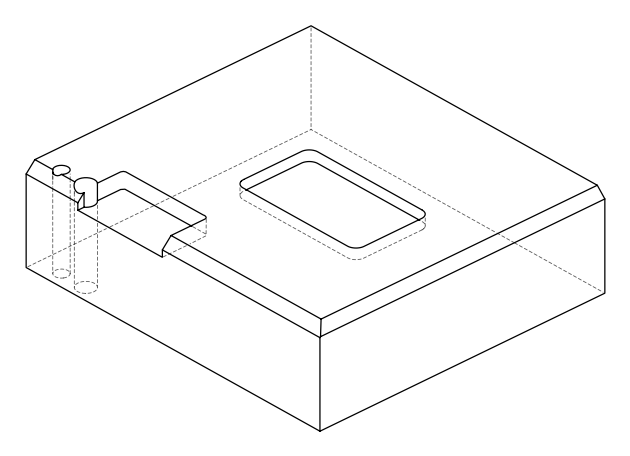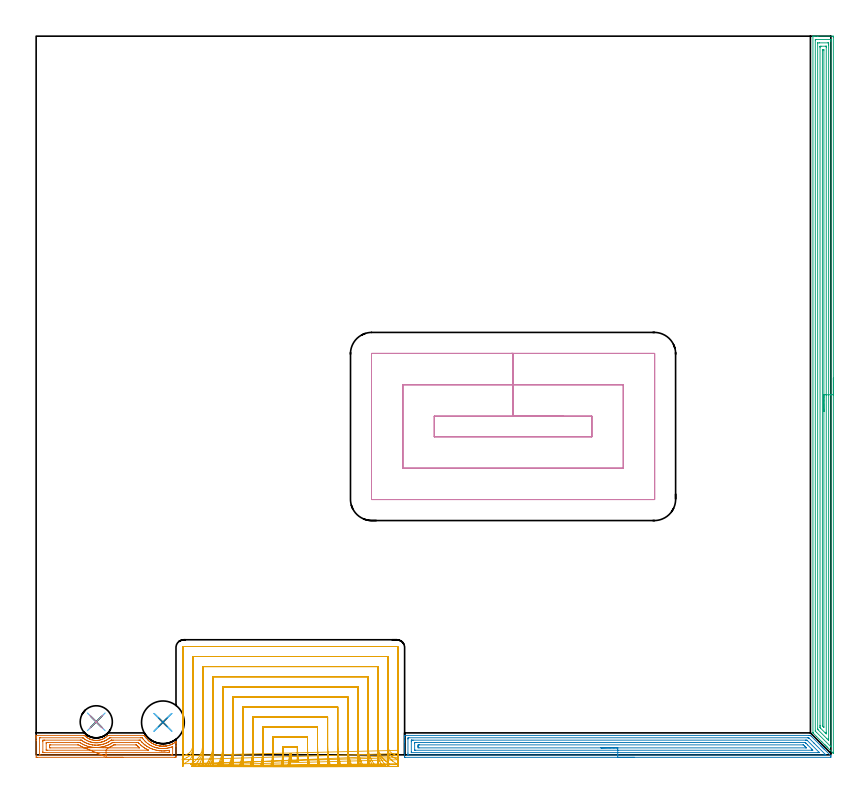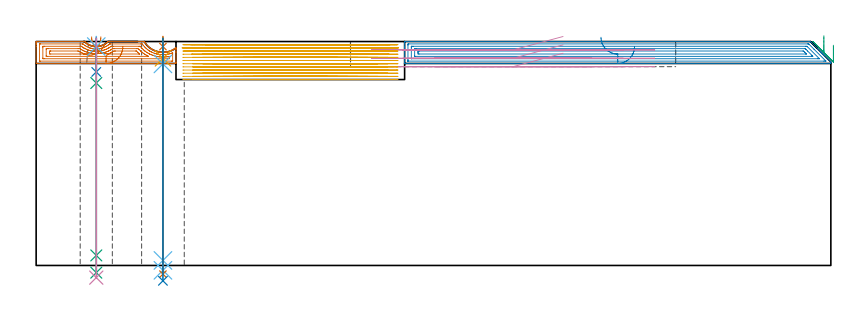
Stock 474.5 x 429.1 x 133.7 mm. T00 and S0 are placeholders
(PLAN: 14 operations, 10 tool changes, 115.3 min)
(1 AREA_MILL | FG_CHAMFER_SURFACE | UGT0205_001 | 3.42 min | 7753 mm3)
(2 AREA_MILL_1 | FG_CHAMFER_SURFACE_1 | UGT0205_001 | 10.22 min | 22426 mm3)
(3 AREA_MILL_2 | FG_CHAMFER_SURFACE_2 | UGT0205_001 | 17.1 min | 31254 mm3)
(4 MILL_RECTANGULAR_POCKET | POCKET_RECTANGULAR_STRAIGHT | UGT0201_107 | Follow Part, ap 6.25, ae 75% | 7.14 min | 324951 mm3)
(5 MILL_SLOT | SLOT_PARTIAL_RECTANGULAR | NXT0201_009 | Follow Part, ap 2, ae 75% | 74.19 min | 211523 mm3)
(6 SPOT_DRILL | STEP1HOLE | NXT0321_9005460120000 | 0.05 min | 162 mm3)
(7 SPOT_DRILL_1 | STEP1HOLE_1 | NXT0321_9005460120000 | 0.05 min | 193 mm3)
(8 DRILL_BLIND_HOLE_INTO_CENTER | STEP1HOLE | NXT0301_092 | 0.08 min | 1749 mm3)
(9 GUN_DRILL_THROUGH_HOLE | STEP1HOLE | UGT0307_009 | 0.67 min | 13150 mm3)
(10 DRILL_TO_ENLARGE_THROUGH_HOLE | STEP1HOLE | UGT0301_259 | 0.57 min | 23525 mm3)
(11 DRILL_BLIND_HOLE_INTO_CENTER_1 | STEP1HOLE_1 | NXT0301_038 | 0.05 min | 223 mm3)
(12 GUN_DRILL_THROUGH_HOLE_1 | STEP1HOLE_1 | UGT0307_002 | 0.6 min | 3472 mm3)
(13 SPADE_DRILL_TO_ENLARGE_THROUGH_HOLE | STEP1HOLE_1 | UGT0306_007 | 0.57 min | 24592 mm3)
(14 DRILL_TO_ENLARGE_THROUGH_HOLE_1 | STEP1HOLE_1 | UGT0301_386 | 0.58 min | 37898 mm3)
(TOOL UGT0205_001 | Chamfer Mill 20 x 3 x 45 deg. | D20 FL50 Z2)
(TOOL UGT0201_107 | End Mill 25 mm | D25 FL25 Z2)
(TOOL NXT0201_009 | ENDMILL 8mm [2P460-0800-NA 1630] | D8 FL26 Z6)
(TOOL NXT0321_9005460120000 | NC Spot Drill, 142deg, 12mm, Carbide, Uncoated | D12 PA142 FL30 Z2)
(TOOL NXT0301_092 | Carbide Drill 12.1mm [860.1-1210-061A1-MM 2214] | D12.1 PA140 FL77 Z2)
(TOOL UGT0307_009 | Gun Drill 12 mm | D12 PA130 FL24 Z1)
(TOOL UGT0301_259 | Twist Drill 19.2 mm | D19.2 PA118 FL140 Z2)
(TOOL NXT0301_038 | Carbide Drill 6.7mm [860.1-0670-034A1-MM 2214] | D6.7 PA140 FL53 Z2)
(TOOL UGT0307_002 | Gun Drill 6 mm | D6 PA130 FL24 Z1)
(TOOL UGT0306_007 | Spade Drill 16.5mm | D16.5 PA132 FL10 Z2)
(TOOL UGT0301_386 | Twist Drill 25.5 mm | D25.5 PA118 FL165 Z2)
(OP 1 AREA_MILL)
G17 G21 G94 G90
T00 M6
G54
G17 G0 G90 X51.75 Y-1.5 S1061 M3
G43 Z143.7 H0
Z130.6
G94 G1 X51.712 Z129.728 F250.
X51.598 Z128.863
X51.409 Z128.012
X51.147 Z127.18
X50.813 Z126.374
X50.41 Z125.6
X49.942 Z124.864
X49.41 Z124.172
X48.821 Z123.529
X48.178 Z122.94
X47.486 Z122.408
X46.75 Z121.94
X45.976 Z121.537
X45.17 Z121.203
X44.338 Z120.941
X43.486 Z120.752
X42.622 Z120.638
X41.75 Z120.6
X0.627
X0.139 Y-1.495 Z120.603
X0.01 Y-1.492 Z120.606
X0. Y-1.359 Z120.739
Y8.562 Z130.657
Y9.965 Z132.061
Y10.318 Z132.413
Y11.025 Z133.124
Y11.275 Z133.375
X0.003 Y11.44 Z133.532
X0.01 Y11.598 Z133.689
X0.18 Y11.6 Z133.7
X28.34
X28.923 Y11.601 Z133.683
X29.071 Y11.457 Z133.552
X29.083 Y11.445 Z133.542
X29.234 Y11.297 Z133.395
X29.258 Y11.275 Z133.372
X29.345 Y11.196 Z133.292
X29.472 Y11.08 Z133.179
X29.532 Y11.025 Z133.124
X29.652 Y10.918 Z133.015
X29.67 Y10.904 Z133.
X29.83 Y10.771 Z132.867
X29.897 Y10.716 Z132.812
X30.15 Y10.519 Z132.616
X30.256 Y10.443 Z132.542
X30.493 Y10.277 Z132.374
X30.575 Y10.223 Z132.319
X30.844 Y10.045 Z132.141
X31.042 Y9.925 Z132.022
X31.485 Y9.684 Z131.782
X31.711 Y9.574 Z131.673
X31.916 Y9.477 Z131.573
X31.935 Y9.468 Z131.564
X31.998 Y9.44 Z131.539
X32.114 Y9.392 Z131.491
X32.214 Y9.352 Z131.447
X32.647 Y9.171 Z131.268
X32.716 Y9.148 Z131.245
X32.827 Y9.111 Z131.208
X33.224 Y8.99 Z131.088
X33.272 Y8.976 Z131.074
X33.719 Y8.859 Z130.958
X34.165 Y8.766 Z130.865
X34.611 Y8.695 Z130.793
X35.057 Y8.645 Z130.743
X35.324 Y8.625 Z130.725
X35.486 Y8.616 Z130.71
X35.492 Y8.614 Z130.712
X35.504 Y8.613
X35.727 Y8.603 Z130.703
X35.822 Y8.604
X35.917 Y8.605 Z130.701
X35.958 Y8.606 Z130.702
X35.961
X36.028 Y8.608 Z130.701
X36.117 Y8.607 Z130.703
X36.145 Y8.608 Z130.705
X36.396 Y8.618 Z130.717
X36.843 Y8.653 Z130.753
X37.288 Y8.708 Z130.808
X37.735 Y8.785 Z130.884
X38.181 Y8.883 Z130.98
X38.628 Y9.003 Z131.103
X39.073 Y9.142 Z131.241
X39.155 Y9.17 Z131.27
X39.562 Y9.333 Z131.431
X39.965 Y9.511 Z131.607
X40.415 Y9.737 Z131.837
X40.856 Y9.983 Z132.081
X40.902 Y10.011 Z132.109
X40.957 Y10.044 Z132.142
X41.358 Y10.312 Z132.41
X41.75 Y10.593 Z132.693
X42.145 Y10.917 Z133.015
X42.642 Y11.369 Z133.469
X42.691 Y11.417 Z133.516
X42.877 Y11.599 Z133.687
X43.538 Y11.6 Z133.7
X64.1
X64.616 Y11.593 Z133.693
X64.664 Y11.518 Z133.617
X64.795 Y11.298 Z133.396
X65.037 Y10.917 Z133.016
X65.148 Y10.757 Z132.854
X65.292 Y10.549 Z132.649
X65.342 Y10.476 Z132.576
X65.663 Y10.044 Z132.142
X65.795 Y9.879 Z131.977
X65.842 Y9.82 Z131.918
X66.417 Y9.17 Z131.269
X66.735 Y8.84 Z130.939
X67.034 Y8.562 Z130.661
X67.319 Y8.297 Z130.396
X67.471 Y8.164 Z130.264
X67.557 Y8.094 Z130.193
X67.627 Y8.036 Z130.135
X68.029 Y7.725 Z129.824
X68.236 Y7.572 Z129.672
X68.438 Y7.424 Z129.523
X68.519 Y7.368 Z129.467
X68.963 Y7.084 Z129.182
X69.016 Y7.052 Z129.15
X69.412 Y6.814 Z128.913
X69.91 Y6.544 Z128.641
X70.103 Y6.45 Z128.549
X70.304 Y6.353 Z128.452
X70.357 Y6.33 Z128.428
X70.748 Y6.157 Z128.257
X70.948 Y6.077 Z128.177
X71.196 Y5.978 Z128.076
X71.436 Y5.893 Z127.991
X71.549 Y5.855 Z127.949
X71.637 Y5.823 Z127.918
X72.081 Y5.678 Z127.776
X72.534 Y5.557 Z127.655
X72.981 Y5.451 Z127.548
X73.427 Y5.361 Z127.46
X73.776 Y5.304 Z127.403
X73.873 Y5.288 Z127.386
X73.933 Y5.282 Z127.377
X74.171 Y5.25 Z127.348
X74.319 Y5.231 Z127.329
X74.766 Y5.191 Z127.286
X74.827 Y5.188 Z127.282
X75.212 Y5.164 Z127.261
X75.658 Y5.153 Z127.249
X75.727 Y5.156 Z127.25
X75.773 Y5.155 Z127.253
X75.785
X76.017 Y5.161 Z127.256
X76.104 Y5.162 Z127.26
X76.169 Y5.165 Z127.264
X76.55 Y5.185 Z127.282
X76.615 Y5.191 Z127.287
X76.997 Y5.223 Z127.321
X77.118 Y5.238 Z127.336
X77.443 Y5.278 Z127.373
X77.509 Y5.289 Z127.383
X77.614 Y5.304 Z127.401
X77.783 Y5.329 Z127.429
X77.889 Y5.346 Z127.445
X77.933 Y5.354 Z127.454
X78.335 Y5.433 Z127.529
X78.782 Y5.534 Z127.634
X79.227 Y5.651 Z127.749
X79.297 Y5.671 Z127.769
X79.319 Y5.678 Z127.776
X79.761 Y5.827 Z127.926
X80.12 Y5.949 Z128.046
X80.191 Y5.977 Z128.073
X80.567 Y6.121 Z128.22
X81.012 Y6.314 Z128.413
X81.203 Y6.406 Z128.505
X81.504 Y6.551 Z128.648
X81.532 Y6.566 Z128.663
X81.904 Y6.765 Z128.865
X82.353 Y7.03 Z129.129
X82.796 Y7.31 Z129.409
X83.243 Y7.623 Z129.723
X83.325 Y7.684 Z129.784
X83.427 Y7.757 Z129.852
X83.49 Y7.803 Z129.89
X83.5 Y7.712 Z129.809
Y7.684 Z129.784
Y7.159 Z129.259
Y6.806 Z128.9
Y5.575 Z127.671
Y5.05 Z127.144
Y-0.834 Z121.264
X83.497 Y-1.096 Z121.001
X83.49 Y-1.492 Z120.605
X83.28 Y-1.496 Z120.602
X82.873 Y-1.5 Z120.6
X41.75
Y-0.086 Z122.014
X2.415 Y-0.085 Z122.015
X2.278 Y-0.084 Z122.016
X2.053 Y-0.079 Z122.021
X2.009 Y-0.075 Z122.025
X2.005 Y-0.043 Z122.057
X2.003 Y-0.009 Z122.091
X2. Y0.189 Z122.289
X2.001 Y9.983 Z132.083
X2.002 Y10.092 Z132.192
X2.006 Y10.164 Z132.264
X2.01 Y10.18 Z132.28
X2.013 Y10.182 Z132.282
X2.035 Y10.184 Z132.284
X2.415 Y10.186 Z132.286
X2.55
X27.582 Y10.185 Z132.285
X27.771 Y10.184 Z132.284
X27.865 Y10.181 Z132.281
X27.908 Y10.179 Z132.279
X27.989 Y10.115 Z132.215
X28.34 Y9.835 Z131.935
X28.859 Y9.44 Z131.54
X29.234 Y9.18 Z131.28
X29.447 Y9.04 Z131.14
X29.956 Y8.732 Z130.832
X30.128 Y8.637 Z130.737
X30.158 Y8.621 Z130.721
X30.275 Y8.562 Z130.662
X31.022 Y8.213 Z130.313
X31.644 Y7.951 Z130.051
X31.916 Y7.851 Z129.951
X31.967 Y7.834 Z129.934
X32.009 Y7.82 Z129.92
X32.464 Y7.684 Z129.784
X32.81 Y7.595 Z129.695
X33.461 Y7.445 Z129.545
X33.704 Y7.397 Z129.497
X34.054 Y7.34 Z129.44
X34.598 Y7.271 Z129.371
X35.061 Y7.229 Z129.329
X35.492 Y7.203 Z129.303
X35.988 Y7.197 Z129.297
X36.386 Y7.207 Z129.307
X36.842 Y7.237 Z129.337
X37.28 Y7.279 Z129.379
X37.647 Y7.324 Z129.424
X38.174 Y7.412 Z129.512
X38.405 Y7.458 Z129.558
X39.068 Y7.61 Z129.71
X39.128 Y7.625 Z129.725
X39.343 Y7.684 Z129.784
X39.877 Y7.852 Z129.952
X39.962 Y7.881 Z129.981
X40.459 Y8.074 Z130.174
X40.856 Y8.244 Z130.344
X41.079 Y8.343 Z130.443
X41.523 Y8.562 Z130.662
X41.702 Y8.656 Z130.756
X41.75 Y8.682 Z130.782
X42.235 Y8.964 Z131.064
X42.644 Y9.229 Z131.329
X42.771 Y9.316 Z131.416
X42.944 Y9.44 Z131.54
X43.28 Y9.693 Z131.793
X43.538 Y9.898 Z131.998
X43.771 Y10.089 Z132.189
X43.872 Y10.172 Z132.272
X44.053 Y10.179 Z132.279
X44.432 Y10.184 Z132.284
X44.567 Y10.185 Z132.285
X62.447
X63.206 Y10.18 Z132.28
X63.308 Y10.179 Z132.279
X63.585 Y9.809 Z131.909
X63.863 Y9.44 Z131.54
X64.1 Y9.139 Z131.239
X64.607 Y8.562 Z130.662
X64.994 Y8.147 Z130.247
X65.477 Y7.684 Z129.784
X65.888 Y7.31 Z129.41
X66.52 Y6.806 Z128.906
X66.781 Y6.611 Z128.711
X67.464 Y6.136 Z128.236
X67.722 Y5.973 Z128.073
X67.8 Y5.928 Z128.028
X68.569 Y5.496 Z127.596
X68.879 Y5.337 Z127.437
X69.451 Y5.062 Z127.162
X69.463 Y5.057 Z127.157
X69.479 Y5.05 Z127.15
X70.357 Y4.7 Z126.8
X70.914 Y4.503 Z126.603
X71.251 Y4.393 Z126.493
X71.32 Y4.374 Z126.474
X72.08 Y4.172 Z126.272
X72.145 Y4.156 Z126.256
X72.166 Y4.152 Z126.252
X73.039 Y3.98 Z126.08
X73.275 Y3.941 Z126.041
X73.933 Y3.85 Z125.95
X74.299 Y3.813 Z125.913
X74.827 Y3.773 Z125.873
X75.253 Y3.754 Z125.854
X75.721 Y3.745 Z125.845
X76.147 Y3.754 Z125.854
X76.615 Y3.776 Z125.876
X76.99 Y3.804 Z125.904
X77.509 Y3.856 Z125.956
X77.796 Y3.89 Z125.99
X78.403 Y3.986 Z126.086
X78.562 Y4.016 Z126.116
X79.297 Y4.165 Z126.265
X79.325 Y4.172 Z126.272
X80.086 Y4.378 Z126.478
X80.191 Y4.41 Z126.51
X80.676 Y4.574 Z126.674
X81.085 Y4.716 Z126.816
X81.335 Y4.805 Z126.905
X81.466 Y4.85 Z126.95
X81.485 Y4.856 Z126.956
X81.49 Y4.842 Z126.942
X81.496 Y4.804 Z126.904
X81.499 Y4.772 Z126.872
X81.5 Y4.643 Z126.743
Y4.172 Z126.272
Y0.252 Z122.352
Y0.117 Z122.217
X81.498 Y0.008 Z122.108
X81.494 Y-0.064 Z122.036
X81.49 Y-0.08 Z122.02
X81.487 Y-0.082 Z122.018
X81.465 Y-0.084 Z122.016
X81.085 Y-0.086 Z122.014
X80.95
X41.75
Y1.328 Z123.428
X5.097 Y1.329 Z123.429
X4.412 Y1.332 Z123.432
X4.203 Y1.335 Z123.435
X4.01 Y1.345 Z123.445
X4.005 Y1.538 Z123.638
X4.001 Y1.736 Z123.836
X4. Y7.883 Z129.983
X4.005 Y8.562 Z130.662
X4.007 Y8.754 Z130.854
X4.203 Y8.764 Z130.864
X4.885 Y8.77 Z130.87
X5.097 Y8.771 Z130.871
X26.339
X26.552 Y8.77 Z130.87
X26.765 Y8.768 Z130.868
X26.907 Y8.764 Z130.864
X27. Y8.757 Z130.857
X27.446 Y8.436 Z130.536
X27.893 Y8.123 Z130.223
X28.34 Y7.845 Z129.945
X28.442 Y7.784 Z129.884
X28.618 Y7.684 Z129.784
X29.234 Y7.357 Z129.457
X29.887 Y7.043 Z129.143
X30.128 Y6.94 Z129.04
X30.453 Y6.806 Z128.906
X31.022 Y6.592 Z128.692
X31.348 Y6.486 Z128.586
X31.916 Y6.323 Z128.423
X32.575 Y6.159 Z128.259
X32.81 Y6.108 Z128.208
X33.213 Y6.026 Z128.126
X33.689 Y5.943 Z128.043
X33.704 Y5.941 Z128.041
X33.804 Y5.928 Z128.028
X34.598 Y5.842 Z127.942
X34.694 Y5.834 Z127.934
X35.492 Y5.789 Z127.889
X35.637 Y5.786 Z127.886
X36.386 Y5.792 Z127.892
X36.521 Y5.796 Z127.896
X37.28 Y5.848 Z127.948
X37.355 Y5.854 Z127.954
X38.024 Y5.928 Z128.028
X38.154 Y5.948 Z128.048
X38.174 Y5.952 Z128.052
X38.905 Y6.088 Z128.188
X39.068 Y6.123 Z128.223
X39.628 Y6.256 Z128.356
X39.962 Y6.343 Z128.443
X40.325 Y6.45 Z128.55
X40.856 Y6.617 Z128.717
X40.996 Y6.668 Z128.768
X41.362 Y6.806 Z128.906
X41.635 Y6.919 Z129.019
X41.75 Y6.969 Z129.069
X42.248 Y7.195 Z129.295
X42.644 Y7.393 Z129.493
X42.837 Y7.495 Z129.595
X43.185 Y7.684 Z129.784
X43.408 Y7.812 Z129.912
X43.538 Y7.891 Z129.991
X43.947 Y8.16 Z130.26
X44.432 Y8.49 Z130.59
X44.474 Y8.521 Z130.621
X44.799 Y8.752 Z130.852
X44.841 Y8.765 Z130.865
X44.9 Y8.767 Z130.867
X45.114 Y8.77 Z130.87
X45.326 Y8.771 Z130.871
X46.007 Y8.772 Z130.872
X61.418 Y8.771 Z130.871
X61.631 Y8.769 Z130.869
X62.056 Y8.764 Z130.864
X62.089 Y8.759 Z130.859
X62.101 Y8.749 Z130.849
X62.125 Y8.722 Z130.822
X62.312 Y8.493 Z130.593
X63.03 Y7.684 Z129.784
X63.206 Y7.495 Z129.595
X63.909 Y6.806 Z128.906
X64.1 Y6.63 Z128.73
X64.481 Y6.3 Z128.4
X64.937 Y5.928 Z128.028
X64.994 Y5.883 Z127.983
X65.197 Y5.728 Z127.828
X65.888 Y5.254 Z127.354
X66.194 Y5.05 Z127.15
X66.781 Y4.699 Z126.799
X67.618 Y4.229 Z126.329
X67.675 Y4.199 Z126.299
X67.731 Y4.172 Z126.272
X68.569 Y3.796 Z125.896
X69.232 Y3.521 Z125.621
X69.463 Y3.435 Z125.535
X69.856 Y3.294 Z125.394
X70.357 Y3.131 Z125.231
X70.599 Y3.056 Z125.156
X71.251 Y2.888 Z124.988
X71.795 Y2.76 Z124.86
X72.145 Y2.688 Z124.788
X72.495 Y2.619 Z124.719
X72.905 Y2.547 Z124.647
X73.039 Y2.528 Z124.628
X73.915 Y2.416 Z124.516
X73.933 Y2.414 Z124.514
X74.827 Y2.352 Z124.452
X74.896 Y2.348 Z124.448
X75.721 Y2.329 Z124.429
X75.81
X76.615 Y2.354 Z124.454
X76.675 Y2.357 Z124.457
X77.463 Y2.416 Z124.516
X77.505 Y2.42 Z124.52
X78.298 Y2.519 Z124.619
X78.403 Y2.534 Z124.634
X79.062 Y2.647 Z124.747
X79.48 Y2.721 Z124.821
X79.49 Y2.615 Z124.715
X79.496 Y2.416 Z124.516
X79.499 Y2.218 Z124.318
X79.495 Y1.538 Z123.638
X79.493 Y1.345 Z123.445
X79.297 Y1.335 Z123.435
X78.615 Y1.33 Z123.43
X78.403 Y1.329 Z123.429
X41.75 Y1.328 Z123.428
Y2.743 Z124.843
X6.885
X6.551 Y2.744 Z124.844
X6.147 Y2.748 Z124.848
X6.073 Y2.75 Z124.85
X6.01 Y2.76 Z124.86
X6.007 Y2.86 Z124.96
X6. Y3.285 Z125.385
Y6.797 Z128.897
X6.007 Y7.24 Z129.34
X6.01 Y7.343 Z129.443
X6.137 Y7.35 Z129.45
X6.327 Y7.354 Z129.454
X6.885 Y7.357 Z129.457
X7.218
X25.097
X25.658 Y7.356 Z129.456
X25.995 Y7.353 Z129.453
X26.127 Y7.35 Z129.45
X26.342 Y7.212 Z129.312
X26.552 Y7.079 Z129.179
X26.993 Y6.806 Z128.906
X27.446 Y6.541 Z128.641
X28.053 Y6.21 Z128.31
X28.34 Y6.073 Z128.173
X28.652 Y5.928 Z128.028
X29.234 Y5.675 Z127.775
X29.675 Y5.495 Z127.595
X30.128 Y5.327 Z127.427
X31.01 Y5.05 Z127.15
X31.028 Y5.045 Z127.145
X31.916 Y4.827 Z126.927
X32.214 Y4.758 Z126.858
X32.81 Y4.64 Z126.74
X33.308 Y4.561 Z126.661
X33.704 Y4.514 Z126.614
X34.32 Y4.445 Z126.545
X34.598 Y4.423 Z126.523
X35.278 Y4.382 Z126.482
X35.492 Y4.374 Z126.474
X36.18 Y4.375 Z126.475
X36.386 Y4.378 Z126.478
X37.036 Y4.412 Z126.512
X37.28 Y4.43 Z126.53
X37.857 Y4.483 Z126.583
X38.174 Y4.52 Z126.62
X38.648 Y4.585 Z126.685
X39.068 Y4.658 Z126.758
X39.405 Y4.719 Z126.819
X39.962 Y4.842 Z126.942
X40.133 Y4.882 Z126.982
X40.798 Y5.05 Z127.15
X40.843 Y5.063 Z127.163
X40.856 Y5.067 Z127.167
X41.519 Y5.277 Z127.377
X41.75 Y5.352 Z127.452
X42.172 Y5.513 Z127.613
X42.644 Y5.701 Z127.801
X42.806 Y5.769 Z127.869
X43.169 Y5.928 Z128.028
X43.418 Y6.045 Z128.145
X43.538 Y6.104 Z128.204
X44.004 Y6.348 Z128.448
X44.432 Y6.579 Z128.679
X44.578 Y6.662 Z128.762
X44.822 Y6.806 Z128.906
X45.128 Y7. Z129.1
X45.326 Y7.128 Z129.228
X45.665 Y7.352 Z129.452
X46.22 Y7.355 Z129.455
X46.553 Y7.357 Z129.457
X59.963 Y7.356 Z129.456
X60.524 Y7.353 Z129.453
X60.864 Y7.35 Z129.45
X61.418 Y6.83 Z128.93
X61.442 Y6.806 Z128.906
X62.312 Y5.945 Z128.045
X62.33 Y5.928 Z128.028
X62.797 Y5.524 Z127.624
X63.206 Y5.181 Z127.281
X63.37 Y5.05 Z127.15
X63.783 Y4.737 Z126.837
X64.1 Y4.513 Z126.613
X64.597 Y4.172 Z126.272
X64.994 Y3.916 Z126.016
X65.663 Y3.515 Z125.615
X65.888 Y3.39 Z125.49
X66.063 Y3.294 Z125.394
X66.415 Y3.107 Z125.207
X67.073 Y2.782 Z124.882
X67.137 Y2.749 Z124.849
X67.085 Y2.747 Z124.847
X66.973 Y2.745 Z124.845
X66.781 Y2.743 Z124.843
X66.449
X41.75
X42.91 Y4.172 Z126.272
X43.352 Y4.354 Z126.454
X43.538 Y4.432 Z126.532
X43.974 Y4.621 Z126.721
X44.432 Y4.825 Z126.925
X44.586 Y4.898 Z126.998
X44.893 Y5.05 Z127.15
X45.176 Y5.198 Z127.298
X45.326 Y5.279 Z127.379
X45.745 Y5.516 Z127.616
X46.22 Y5.789 Z127.889
X46.309 Y5.841 Z127.941
X46.455 Y5.928 Z128.028
X47.099 Y5.943 Z128.043
X47.114
X59.615 Y5.942 Z128.042
X59.63
X59.858 Y5.928 Z128.028
X60.524 Y5.281 Z127.381
X60.643 Y5.167 Z127.267
X60.771 Y5.05 Z127.15
X61.418 Y4.481 Z126.581
X61.585 Y4.337 Z126.437
X61.777 Y4.172 Z126.272
X61.432 Y4.158 Z126.258
X61.418 Y4.157 Z126.257
X43.538
X42.91 Y4.172 Z126.272
X42.04 Y4.192 Z126.33
X41.178 Y4.212 Z126.464
X40.331 Y4.232 Z126.673
X39.505 Y4.251 Z126.955
X38.708 Y4.27 Z127.307
X37.944 Y4.288 Z127.728
X37.219 Y4.305 Z128.214
X36.54 Y4.321 Z128.761
X35.911 Y4.335 Z129.365
X35.337 Y4.349 Z130.022
X34.822 Y4.361 Z130.726
X34.371 Y4.371 Z131.473
X33.986 Y4.38 Z132.256
X33.671 Y4.387 Z133.069
X33.429 Y4.393 Z133.907
X33.26 Y4.397 Z134.763
X33.166 Y4.399 Z135.63
X33.148 Y4.4 Z136.502
G0 X38.626 Y4.433 Z136.537
G1 X38.612 Z135.664
X38.521 Y4.43 Z134.797
X38.355 Y4.426 Z133.94
X38.115 Y4.419 Z133.101
X37.803 Y4.411 Z132.287
X37.422 Y4.401 Z131.502
X36.973 Y4.389 Z130.754
X36.461 Y4.375 Z130.048
X35.889 Y4.36 Z129.39
X35.262 Y4.343 Z128.783
X34.585 Y4.325 Z128.234
X33.862 Y4.305 Z127.745
X33.1 Y4.285 Z127.322
X32.303 Y4.263 Z126.967
X31.479 Y4.241 Z126.682
X30.633 Y4.218 Z126.47
X29.772 Y4.195 Z126.333
X28.902 Y4.172 Z126.272
X28.355 Y4.157 Z126.257
X28.34
X8.673
X8.01 Y4.172 Z126.272
X8.002 Y4.831 Z126.931
X8.001 Y5.05 Z127.15
X8.004 Y5.707 Z127.807
X8.01 Y5.928 Z128.028
X8.658 Y5.943 Z128.043
X8.673
X24.764
X25.348 Y5.928 Z128.028
X25.658 Y5.745 Z127.845
X26.121 Y5.473 Z127.573
X26.552 Y5.242 Z127.342
X26.92 Y5.05 Z127.15
X27.446 Y4.8 Z126.9
X27.925 Y4.58 Z126.68
X28.34 Y4.405 Z126.505
X28.902 Y4.172 Z126.272
X29.666 Y3.854 Z125.995
X30.449 Y3.529 Z125.792
X31.246 Y3.198 Z125.663
X32.05 Y2.863 Z125.609
X32.855 Y2.529 Z125.632
X33.655 Y2.196 Z125.731
X34.445 Y1.868 Z125.905
X35.217 Y1.547 Z126.153
X35.967 Y1.235 Z126.473
X36.688 Y0.936 Z126.862
X37.374 Y0.65 Z127.318
X38.022 Y0.381 Z127.837
X38.625 Y0.13 Z128.415
X39.18 Y-0.1 Z129.048
X39.681 Y-0.309 Z129.73
X40.126 Y-0.493 Z130.458
X40.51 Y-0.653 Z131.224
X40.831 Y-0.787 Z132.025
G0 Z143.7
M5
M2
(OP 2 AREA_MILL_1)
G17 G21 G94 G90
T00 M6
G54
G17 G0 G90 X357.25 Y-1.5 S1061 M3
G43 Z143.7 H0
Z130.6
G94 G1 X357.212 Z129.728 F250.
X357.098 Z128.863
X356.909 Z128.012
X356.647 Z127.18
X356.313 Z126.374
X355.91 Z125.6
X355.442 Z124.864
X354.91 Z124.172
X354.321 Z123.529
X353.678 Z122.94
X352.986 Z122.408
X352.25 Z121.94
X351.476 Z121.537
X350.67 Z121.203
X349.838 Z120.941
X348.986 Z120.752
X348.122 Z120.638
X347.25 Z120.6
X220.598
X220.11 Y-1.494 Z120.603
X220.01 Y-1.492 Z120.606
X220. Y-1.386 Z120.711
Y7.684 Z129.779
Y8.263 Z130.36
Y8.562 Z130.659
Y10.318 Z132.413
Y10.917 Z133.016
Y11.196 Z133.295
Y11.325 Z133.424
X220.003 Y11.465 Z133.558
X220.01 Y11.598 Z133.689
X220.152 Y11.6 Z133.7
X461.415
X462.3 Y11.593 Z133.693
X462.307 Y11.589 Z133.689
X462.704 Y11.196 Z133.296
X468.278 Y5.623 Z127.721
X468.413 Y5.489 Z127.585
X468.551 Y5.35 Z127.448
X468.71 Y5.191 Z127.289
X468.852 Y5.05 Z127.146
X468.997 Y4.904 Z127.002
X469.142 Y4.759 Z126.856
X469.291 Y4.611 Z126.706
X469.443 Y4.458 Z126.556
X469.575 Y4.326 Z126.424
X469.73 Y4.172 Z126.267
X469.888 Y4.012 Z126.11
X470.007 Y3.894 Z125.992
X470.17 Y3.733 Z125.828
X470.334 Y3.566 Z125.664
X470.534 Y3.366 Z125.466
X474.497 Y-0.596 Z121.502
X474.5 Y-0.601 Z121.497
Y-0.657 Z121.442
Y-1.096 Z121.003
Y-1.492 Z120.606
X474.428 Y-1.5 Z120.6
X347.25
Y-0.086 Z122.014
X222.382 Y-0.085 Z122.015
X222.246
X222.035 Y-0.08 Z122.02
X222.015 Y-0.079 Z122.021
X222.01 Y-0.067 Z122.033
X222.004 Y-0.04 Z122.06
X222.001 Y-0.014 Z122.086
X222. Y0.157 Z122.257
Y1.036 Z123.136
X222.001 Y9.44 Z131.54
X222.004 Y9.812 Z131.912
X222.013 Y10.179 Z132.279
X222.382 Y10.184 Z132.284
X222.517 Y10.185 Z132.285
X460.659
X461.037 Y10.181 Z132.281
X461.224 Y10.179 Z132.279
X461.269 Y10.169 Z132.269
X461.324 Y10.119 Z132.219
X461.415 Y10.033 Z132.133
X464.428 Y7.022 Z129.122
X471.226 Y0.223 Z122.323
X471.45 Y-0.007 Z122.093
X471.489 Y-0.051 Z122.049
X471.51 Y-0.079 Z122.021
X471.466 Y-0.08 Z122.02
X471.226 Y-0.084 Z122.016
X471.091 Y-0.085 Z122.015
X470.334 Y-0.086 Z122.014
X347.25
Y1.328 Z123.428
X224.166 Y1.329 Z123.429
X224.095 Y1.33 Z123.43
X224.039 Y1.333 Z123.433
X224.01 Y1.335 Z123.435
X224.008 Y1.375 Z123.475
X224.003 Y1.538 Z123.638
X224. Y1.7 Z123.8
Y7.847 Z129.947
X224.004 Y8.562 Z130.662
X224.007 Y8.718 Z130.818
X224.015 Y8.765 Z130.865
X224.06 Y8.767 Z130.867
X224.166 Y8.769 Z130.869
X224.845 Y8.771 Z130.871
X225.058
X459.42
X459.631 Y8.769 Z130.869
X459.844 Y8.765 Z130.865
X460.234 Y8.755 Z130.855
X460.436 Y8.562 Z130.662
X460.523 Y8.477 Z130.577
X467.462 Y1.538 Z123.638
X467.659 Y1.339 Z123.439
Y1.331 Z123.431
X466.979 Y1.329 Z123.429
X466.767 Y1.328 Z123.428
X347.25
Y2.743 Z124.843
X226.509
X226.122 Y2.745 Z124.845
X226.042 Y2.747 Z124.847
X226.012 Y2.749 Z124.849
X226.008 Y2.787 Z124.887
X226.005 Y2.878 Z124.978
X226. Y3.244 Z125.344
Y6.756 Z128.856
Y6.806 Z128.906
X226.004 Y7.22 Z129.32
X226.008 Y7.323 Z129.423
X226.01 Y7.345 Z129.445
X226.029 Y7.35 Z129.45
X226.095 Y7.353 Z129.453
X226.283 Y7.356 Z129.456
X226.841 Y7.357 Z129.457
X227.173
X459.072
X459.141 Y7.355 Z129.455
X459.175 Y7.353 Z129.453
X459.188 Y7.351 Z129.451
X459.261 Y7.282 Z129.382
X459.513 Y7.037 Z129.137
X459.631 Y6.92 Z129.02
X460.623 Y5.928 Z128.028
X463.199 Y3.351 Z125.451
X463.253 Y3.294 Z125.394
X463.752 Y2.75 Z124.85
X463.199 Y2.745 Z124.845
X462.866 Y2.744 Z124.844
X347.25 Y2.743 Z124.843
Y4.157 Z126.257
X228.625
X228.01 Y4.172 Z126.272
X228.001 Y4.786 Z126.886
Y5.05 Z127.15
X228.003 Y5.662 Z127.762
X228.01 Y5.928 Z128.028
X228.61 Y5.943 Z128.043
X228.625
X457.848 Y5.942 Z128.042
X458.162 Y5.928 Z128.028
X458.74 Y5.361 Z127.461
X459.051 Y5.05 Z127.15
X459.631 Y4.467 Z126.567
X459.918 Y4.172 Z126.272
X459.646 Y4.158 Z126.258
X459.631 Y4.157 Z126.257
X347.25
X346.378 Z126.295
X345.514 Z126.409
X344.662 Z126.598
X343.83 Z126.86
X343.024 Z127.194
X342.25 Z127.597
X341.514 Z128.065
X340.822 Z128.596
X340.179 Z129.186
X339.59 Z129.829
X339.058 Z130.521
X338.59 Z131.257
X338.187 Z132.031
X337.853 Z132.837
X337.591 Z133.669
X337.402 Z134.52
X337.288 Z135.385
X337.25 Z136.257
G0 Z143.7
M5
M2
(OP 3 AREA_MILL_2)
G17 G21 G94 G90
T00 M6
G54
G17 G0 G90 X476. Y225. S1061 M3
G43 Z143.7 H0
Z131.5
G94 G1 Y224.962 Z130.628 F250.
Y224.848 Z129.763
Y224.659 Z128.912
Y224.397 Z128.08
Y224.063 Z127.274
Y223.66 Z126.5
Y223.191 Z125.764
Y222.66 Z125.072
Y222.071 Z124.429
Y221.428 Z123.84
Y220.736 Z123.308
Y220. Z122.84
Y219.226 Z122.437
Y218.42 Z122.103
Y217.588 Z121.841
Y216.736 Z121.652
Y215.871 Z121.538
Y215. Z121.5
Y1.07
X475.993 Y0.919 Z121.506
X475.831 Y1.07 Z121.669
X475.817 Y1.083 Z121.683
X472.703 Y4.196 Z124.795
X472.533 Y4.365 Z124.962
X472.368 Y4.531 Z125.13
X472.256 Y4.643 Z125.242
X472.094 Y4.804 Z125.401
X471.937 Y4.962 Z125.561
X471.81 Y5.088 Z125.687
X471.655 Y5.243 Z125.84
X471.506 Y5.393 Z125.992
X471.363 Y5.536 Z126.135
X471.216 Y5.682 Z126.279
X471.075 Y5.824 Z126.423
X470.916 Y5.983 Z126.581
X470.777 Y6.12 Z126.718
X469.13 Y7.769 Z128.368
X466.004 Y10.895 Z131.495
X464.023 Y12.877 Z133.477
X463.816 Y13.085 Z133.682
X463.806 Y13.105 Z133.692
X463.8 Y13.128 Z133.7
Y428.93
X463.802 Y429.09 Z133.688
X463.948 Y429.097 Z133.544
X464.101 Y429.1 Z133.398
X464.406 Z133.093
X465.074 Z132.421
X466.285 Z131.212
X466.829 Z130.665
X475.604 Z121.894
X475.879 Y429.097 Z121.619
X475.992 Y429.09 Z121.506
X475.999 Y428.975 Z121.499
X476. Y428.484 Z121.5
Y215.
X474.586 Z122.914
X474.585 Y5.089 Z122.915
X474.582 Y4.85 Z122.918
X474.579 Y4.792 Z122.921
X474.578 Y4.784 Z122.922
X474.56 Y4.798 Z122.94
X474.508 Y4.846 Z122.992
X474.261 Y5.089 Z123.239
X465.951 Y13.399 Z131.549
X465.331 Y14.022 Z132.169
X465.241 Y14.12 Z132.259
X465.221 Y14.144 Z132.279
X465.219 Y14.163 Z132.281
X465.216 Y14.209 Z132.284
X465.215 Y14.397 Z132.285
X465.214 Y426.554 Z132.286
X465.221 Y427.086 Z132.279
X465.248 Y427.09 Z132.252
X465.318 Y427.096 Z132.182
X465.424 Y427.099 Z132.077
X465.556 Y427.1 Z131.944
X474.331 Z123.169
X474.514 Y427.097 Z122.986
X474.546 Y427.095 Z122.954
X474.574 Y427.091 Z122.926
X474.579 Y427.051 Z122.921
X474.584 Y426.842 Z122.916
X474.585 Y426.697 Z122.915
X474.586 Y425.947 Z122.914
Y215.
X473.172 Z124.328
X473.171 Y9.352 Z124.329
X473.167 Y8.662 Z124.333
X473.166 Y8.655 Z124.334
X473.145 Y8.662 Z124.355
X472.971 Y8.831 Z124.529
X472.244 Y9.555 Z125.256
X466.829 Y14.972 Z130.671
X466.728 Y15.078 Z130.772
X466.679 Y15.132 Z130.821
X466.635 Y15.2 Z130.865
X466.631 Y15.604 Z130.869
X466.629 Y15.808 Z130.871
Y424.911
X466.63 Y425.012 Z130.87
X466.633 Y425.063 Z130.867
X466.635 Y425.082 Z130.865
X466.649 Y425.093 Z130.851
X467.706 Y425.1 Z129.794
X472.786 Y425.099 Z124.714
X472.971 Y425.095 Z124.529
X473.151 Y425.09 Z124.349
X473.164 Y424.911 Z124.336
X473.168 Y424.711 Z124.332
X473.171 Y424.017 Z124.329
Y423.814
X473.172 Y215. Z124.328
X471.757 Z125.743
Y13.471
X471.756 Y13.128 Z125.744
X471.753 Y12.582 Z125.747
X471.751 Y12.517 Z125.749
X471.488 Y12.769 Z126.012
X471.31 Y12.941 Z126.19
X471.216 Y13.033 Z126.284
X471.12 Y13.128 Z126.38
X468.442 Y15.808 Z129.058
X468.295 Y15.963 Z129.205
X468.05 Y16.226 Z129.45
X468.047 Y16.355 Z129.453
X468.044 Y16.701 Z129.456
X468.043 Y17.252 Z129.457
Y17.595
Y422.231
X468.046 Y422.778 Z129.454
X468.05 Y422.965 Z129.45
X468.057 Y423.09 Z129.443
X468.608 Y423.1 Z128.892
X471.24 Z126.26
X471.642 Y423.093 Z125.858
X471.741 Y423.09 Z125.759
X471.751 Y423.083 Z125.749
X471.753 Y423.067 Z125.747
X471.756 Y423.034 Z125.744
X471.757 Y422.962 Z125.743
Y422.573
Y215.
X470.343 Z127.157
Y16.701
X470.339 Y16.372 Z127.161
X470.003 Y16.701 Z127.497
X469.461 Y17.249 Z128.039
X469.457 Y17.595 Z128.043
Y17.599
Y420.444
X469.461 Y421.09 Z128.039
X469.7 Y421.095 Z127.8
X470.339 Y421.09 Z127.161
X470.343 Y420.444 Z127.157
Y215.
Y214.128 Z127.195
Y213.263 Z127.309
Y212.412 Z127.498
Y211.58 Z127.76
Y210.774 Z128.094
Y210. Z128.497
Y209.264 Z128.965
Y208.572 Z129.496
Y207.929 Z130.086
Y207.339 Z130.729
Y206.808 Z131.421
Y206.34 Z132.157
Y205.937 Z132.931
Y205.603 Z133.737
Y205.341 Z134.569
Y205.152 Z135.42
Y205.038 Z136.285
Y205. Z137.157
G0 Z143.7
M5
M2
(OP 4 MILL_RECTANGULAR_POCKET)
G17 G21 G94 G90
T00 M6
G54
G17 G0 G90 X314.606 Y202.2 S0 M3
G43 Z143.7 H0
Z136.7
G94 G1 X284.75 Z128.7 F250.
X237.7 F500.
Y189.9
X331.8
Y202.2
X284.75
Y220.95
X218.95
Y171.15
X350.55
Y220.95
X284.75
Y239.7
X200.4
G3 X200.2 Y239.5 R0.2
G1 Y152.6
G3 X200.4 Y152.4 R0.2
G1 X369.1
G3 X369.3 Y152.6 R0.2
G1 Y239.5
G3 X369.1 Y239.7 R0.2
G1 X284.75
X283.75
G0 X314.606 Y202.2 Z131.7
G1 X284.75 Z123.7 F250.
X237.7 F500.
Y189.9
X331.8
Y202.2
X284.75
Y220.95
X218.95
Y171.15
X350.55
Y220.95
X284.75
Y239.7
X200.4
G3 X200.2 Y239.5 R0.2
G1 Y152.6
G3 X200.4 Y152.4 R0.2
G1 X369.1
G3 X369.3 Y152.6 R0.2
G1 Y239.5
G3 X369.1 Y239.7 R0.2
G1 X284.75
X283.75
G0 X314.606 Y202.2 Z126.7
G1 X284.75 Z118.7 F250.
X237.7 F500.
Y189.9
X331.8
Y202.2
X284.75
Y220.95
X218.95
Y171.15
X350.55
Y220.95
X284.75
Y239.7
X200.4
G3 X200.2 Y239.5 R0.2
G1 Y152.6
G3 X200.4 Y152.4 R0.2
G1 X369.1
G3 X369.3 Y152.6 R0.2
G1 Y239.5
G3 X369.1 Y239.7 R0.2
G1 X284.75
X283.75
G0 Z143.7
M5
M2
(OP 5 MILL_SLOT)
G17 G21 G94 G90
T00 M6
G54
G17 G0 G90 X150.31 Y-6.965 S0 M3
G43 Z143.7 H1
Z131.808
G94 G1 X150.764 Y-4. F250.
G3 X151.306 Y0.7 R64. F500.
G1 X152.194
G3 X152.736 Y-4. R64.
G1 X156.786
G2 X156.008 Y4.7 R60.
G1 X147.492
G2 X146.714 Y-4. R60.
G1 X146.23 Y-6.961 F250.
X163.412 Y-6.951
X162.874 Y-4.
G2 X162. Y5.679 R54. F500.
G1 Y10.7
X141.5
Y5.679
G2 X140.626 Y-4. R54.
G1 X140.088 Y-6.951 F250.
X169.591 Y-6.938
X168.986 Y-4.
G2 X168. Y5.679 R48. F500.
G1 Y16.7
X135.5
Y5.679
G2 X134.514 Y-4. R48.
G1 X133.909 Y-6.938 F250.
X175.822 Y-6.919
X175.13 Y-4.
G2 X174. Y5.679 R42. F500.
G1 Y22.7
X129.5
Y5.679
G2 X128.37 Y-4. R42.
G1 X127.678 Y-6.919 F250.
X182.132 Y-6.89
X181.325 Y-4.
G2 X180. Y5.679 R36. F500.
G1 Y28.7
X123.5
Y5.679
G2 X122.175 Y-4. R36.
G1 X121.368 Y-6.89 F250.
X188.572 Y-6.84
X187.604 Y-4.
G2 X186. Y5.679 R30. F500.
G1 Y34.7
X117.5
Y5.679
G2 X115.896 Y-4. R30.
G1 X114.928 Y-6.84 F250.
X195.248 Y-6.745
X194.038 Y-4.
G2 X192. Y5.679 R24. F500.
G1 Y40.7
X111.5
Y5.679
G2 X109.462 Y-4. R24.
G1 X108.252 Y-6.745 F250.
X202.437 Y-6.529
X200.824 Y-4.
G2 X198. Y5.679 R18. F500.
G1 Y46.7
X105.5
Y5.679
G2 X102.676 Y-4. R18.
G1 X101.063 Y-6.529 F250.
X211.326 Y-5.773
X208.906 Y-4.
G2 X204. Y5.679 R12. F500.
G1 Y52.7
X99.5
Y5.679
G2 X94.594 Y-4. R12.
G1 X92.174 Y-5.774 F250.
X215.415 Y-0.478 F500.
X214.001 Y0.022 F250.
G2 X210. Y5.679 R6. F500.
G1 Y58.7
X93.5
Y5.679
G2 X89.499 Y0.021 R6.
G1 X88.085 Y-0.478 F250.
X216. Y2.679 F500.
Y5.679 F250.
Y64.1 F500.
G3 X215.4 Y64.7 R0.6
G1 X88.1
G3 X87.5 Y64.1 R0.6
G1 Y5.679
Y2.679 F250.
G0 Z143.7
X150.661 Y-6.978
Z129.917
G1 X151.026 Y-4.
G3 X151.426 Y0.7 R64. F500.
G1 X152.074
G3 X152.475 Y-4. R64.
G1 X156.507
G2 X156. Y3.782 R60.
G1 Y4.7
X147.5
Y3.777
G2 X146.994 Y-4. R60.
G1 X146.605 Y-6.975 F250.
X162.996 Y-6.969
X162.564 Y-4.
G2 X162. Y3.782 R54. F500.
G1 Y10.7
X141.5
Y3.777
G2 X140.937 Y-4. R54.
G1 X140.505 Y-6.969 F250.
X169.121 Y-6.96
X168.635 Y-4.
G2 X168. Y3.782 R48. F500.
G1 Y16.7
X135.5
Y3.777
G2 X134.866 Y-4. R48.
G1 X134.38 Y-6.96 F250.
X175.283 Y-6.948
X174.727 Y-4.
G2 X174. Y3.782 R42. F500.
G1 Y22.7
X129.5
Y3.777
G2 X128.774 Y-4. R42.
G1 X128.218 Y-6.948 F250.
X181.5 Y-6.929
X180.851 Y-4.
G2 X180. Y3.782 R36. F500.
G1 Y28.7
X123.5
Y3.777
G2 X122.65 Y-4. R36.
G1 X122.002 Y-6.929 F250.
X187.805 Y-6.897
X187.027 Y-4.
G2 X186. Y3.782 R30. F500.
G1 Y34.7
X117.5
Y3.777
G2 X116.474 Y-4. R30.
G1 X115.697 Y-6.897 F250.
X194.27 Y-6.838
X193.297 Y-4.
G2 X192. Y3.782 R24. F500.
G1 Y40.7
X111.5
Y3.777
G2 X110.205 Y-4. R24.
G1 X109.233 Y-6.838 F250.
X201.066 Y-6.705
X199.769 Y-4.
G2 X198. Y3.782 R18. F500.
G1 Y46.7
X105.5
Y3.777
G2 X103.733 Y-4. R18.
G1 X102.437 Y-6.706 F250.
X208.811 Y-6.284
X206.866 Y-4.
G2 X204. Y3.782 R12. F500.
G1 Y52.7
X99.5
Y3.777
G2 X96.638 Y-4. R12.
G1 X94.694 Y-6.285 F250.
X216.362 Y-2.916 F500.
X213.61 Y-1.721 F250.
G2 X210. Y3.782 R6. F500.
G1 Y58.7
X93.5
Y3.777
G2 X89.893 Y-1.725 R6.
G1 X87.142 Y-2.921 F250.
X216. Y0.782 F500.
Y3.782 F250.
Y64.1 F500.
G3 X215.4 Y64.7 R0.6
G1 X88.1
G3 X87.5 Y64.1 R0.6
G1 Y3.777
Y0.777 F250.
G0 Z143.7
X151.026 Y-6.99
Z128.025
G1 X151.277 Y-4.
G3 X151.497 Y0.7 R64. F500.
G1 X152.003
G3 X152.223 Y-4. R64.
G1 X156.238
G2 X156. Y1.343 R60.
G1 Y4.7
X147.5
Y1.343
G2 X147.262 Y-4. R60.
G1 X146.994 Y-6.988 F250.
X162.562 Y-6.985
X162.265 Y-4.
G2 X162. Y1.343 R54. F500.
G1 Y10.7
X141.5
Y1.343
G2 X141.235 Y-4. R54.
G1 X140.938 Y-6.985 F250.
X168.632 Y-6.981
X168.298 Y-4.
G2 X168. Y1.343 R48. F500.
G1 Y16.7
X135.5
Y1.343
G2 X135.202 Y-4. R48.
G1 X134.868 Y-6.981 F250.
X174.723 Y-6.976
X174.341 Y-4.
G2 X174. Y1.343 R42. F500.
G1 Y22.7
X129.5
Y1.343
G2 X129.159 Y-4. R42.
G1 X128.777 Y-6.976 F250.
X180.844 Y-6.967
X180.399 Y-4.
G2 X180. Y1.343 R36. F500.
G1 Y28.7
X123.5
Y1.343
G2 X123.101 Y-4. R36.
G1 X122.656 Y-6.967 F250.
X187.014 Y-6.952
X186.48 Y-4.
G2 X186. Y1.343 R30. F500.
G1 Y34.7
X117.5
Y1.343
G2 X117.02 Y-4. R30.
G1 X116.486 Y-6.952 F250.
X193.27 Y-6.925
X192.602 Y-4.
G2 X192. Y1.343 R24. F500.
G1 Y40.7
X111.5
Y1.343
G2 X110.898 Y-4. R24.
G1 X110.23 Y-6.925 F250.
X199.702 Y-6.865
X198.811 Y-4.
G2 X198. Y1.343 R18. F500.
G1 Y46.7
X105.5
Y1.343
G2 X104.689 Y-4. R18.
G1 X103.798 Y-6.865 F250.
X206.591 Y-6.686
X205.255 Y-4.
G2 X204. Y1.343 R12. F500.
G1 Y52.7
X99.5
Y1.343
G2 X98.245 Y-4. R12.
G1 X96.909 Y-6.686 F250.
X215.244 Y-5.322
X212.729 Y-3.687
G2 X210. Y1.343 R6. F500.
G1 Y58.7
X93.5
Y1.343
G2 X90.771 Y-3.687 R6.
G1 X88.256 Y-5.322 F250.
X216. Y-1.657 F500.
Y1.343 F250.
Y64.1 F500.
G3 X215.4 Y64.7 R0.6
G1 X88.1
G3 X87.5 Y64.1 R0.6
G1 Y1.343
Y-1.657 F250.
G0 Z143.7
X151.429 Y-6.999
Z126.133
G1 X151.488 Y-4.
G3 X151.5 Y-2.746 R64. F500.
G1 Y0.7
X152.
Y-2.746
G3 X152.012 Y-4. R64.
G1 X156.013
G2 X156. Y-2.746 R60.
G1 Y4.7
X147.5
Y-2.746
G2 X147.487 Y-4. R60.
G1 X147.424 Y-6.999 F250.
X162.084
X162.015 Y-4.
G2 X162. Y-2.746 R54. F500.
G1 Y10.7
X141.5
Y-2.746
G2 X141.485 Y-4. R54.
G1 X141.416 Y-6.999 F250.
X168.095
X168.016 Y-4.
G2 X168. Y-2.746 R48. F500.
G1 Y16.7
X135.5
Y-2.746
G2 X135.484 Y-4. R48.
G1 X135.405 Y-6.999 F250.
X174.108
X174.019 Y-4.
G2 X174. Y-2.746 R42. F500.
G1 Y22.7
X129.5
Y-2.746
G2 X129.481 Y-4. R42.
G1 X129.392 Y-6.999 F250.
X180.126 Y-6.998
X180.022 Y-4.
G2 X180. Y-2.746 R36. F500.
G1 Y28.7
X123.5
Y-2.746
G2 X123.478 Y-4. R36.
G1 X123.374 Y-6.998 F250.
X186.152 Y-6.997
X186.026 Y-4.
G2 X186. Y-2.746 R30. F500.
G1 Y34.7
X117.5
Y-2.746
G2 X117.474 Y-4. R30.
G1 X117.348 Y-6.997 F250.
X192.19 Y-6.996
X192.033 Y-4.
G2 X192. Y-2.746 R24. F500.
G1 Y40.7
X111.5
Y-2.746
G2 X111.467 Y-4. R24.
G1 X111.31 Y-6.996 F250.
X198.253 Y-6.993
X198.044 Y-4.
G2 X198. Y-2.746 R18. F500.
G1 Y46.7
X105.5
Y-2.746
G2 X105.456 Y-4. R18.
G1 X105.247 Y-6.993 F250.
X204.379 Y-6.984
X204.066 Y-4.
G2 X204. Y-2.746 R12. F500.
G1 Y52.7
X99.5
Y-2.746
G2 X99.434 Y-4. R12.
G1 X99.121 Y-6.984 F250.
X210.76 Y-6.934
X210.133 Y-4.
G2 X210. Y-2.746 R6. F500.
G1 Y58.7
X93.5
Y-2.746
G2 X93.367 Y-4. R6.
G1 X92.74 Y-6.934 F250.
X216. Y-5.746
Y-2.746
Y64.1 F500.
G3 X215.4 Y64.7 R0.6
G1 X88.1
G3 X87.5 Y64.1 R0.6
G1 Y-2.746
Y-5.746 F250.
G0 X151.494 Y-7. Z124.242
G1 X151.5 Y-4.
Y-3.878 F500.
Y0.7
X152.
Y-3.878
Y-4.
X156.
Y-3.878
Y4.7
X147.5
Y-3.878
Y-4.
X147.494 Y-7. F250.
X162.007
X162. Y-4.
Y-3.878 F500.
Y10.7
X141.5
Y-3.878
Y-4.
X141.493 Y-7. F250.
X168.008
X168. Y-4.
Y-3.878 F500.
Y16.7
X135.5
Y-3.878
Y-4.
X135.492 Y-7. F250.
X174.009
X174. Y-4.
Y-3.878 F500.
Y22.7
X129.5
Y-3.878
Y-4.
X129.491 Y-7. F250.
X180.01
X180. Y-4.
Y-3.878 F500.
Y28.7
X123.5
Y-3.878
Y-4.
X123.49 Y-7. F250.
X186.012
X186. Y-4.
Y-3.878 F500.
Y34.7
X117.5
Y-3.878
Y-4.
X117.488 Y-7. F250.
X192.016
X192. Y-4.
Y-3.878 F500.
Y40.7
X111.5
Y-3.878
Y-4.
X111.484 Y-7. F250.
X198.021
X198. Y-4.
Y-3.878 F500.
Y46.7
X105.5
Y-3.878
Y-4.
X105.479 Y-7. F250.
X204.031
X204.001 Y-4.
X204. Y-3.878 F500.
Y52.7
X99.5
Y-3.878
X99.499 Y-4.
X99.469 Y-7. F250.
X210.062 Y-6.999
X210.001 Y-4.
X210. Y-3.878 F500.
Y58.7
X93.5
Y-3.878
X93.499 Y-4.
X93.438 Y-6.999 F250.
X216. Y-6.878
Y-3.878
Y64.1 F500.
G3 X215.4 Y64.7 R0.6
G1 X88.1
G3 X87.5 Y64.1 R0.6
G1 Y-3.878
Y-6.878 F250.
G0 X151.5 Y-7. Z122.35
G1 Y-4.
Y0.7 F500.
X152.
Y-4.
X156.
Y4.7
X147.5
Y-4.
Y-7. F250.
X162.
Y-4.
Y10.7 F500.
X141.5
Y-4.
Y-7. F250.
X168.
Y-4.
Y16.7 F500.
X135.5
Y-4.
Y-7. F250.
X174.
Y-4.
Y22.7 F500.
X129.5
Y-4.
Y-7. F250.
X180.
Y-4.
Y28.7 F500.
X123.5
Y-4.
Y-7. F250.
X186.
Y-4.
Y34.7 F500.
X117.5
Y-4.
Y-7. F250.
X192.
Y-4.
Y40.7 F500.
X111.5
Y-4.
Y-7. F250.
X198.
Y-4.
Y46.7 F500.
X105.5
Y-4.
Y-7. F250.
X204.
Y-4.
Y52.7 F500.
X99.5
Y-4.
Y-7. F250.
X210.
Y-4.
Y58.7 F500.
X93.5
Y-4.
Y-7. F250.
X216.
Y-4.
Y64.1 F500.
G3 X215.4 Y64.7 R0.6
G1 X88.1
G3 X87.5 Y64.1 R0.6
G1 Y-4.
Y-7. F250.
G0 X151.5 Z120.458
G1 Y-4.
Y0.7 F500.
X152.
Y-4.
X156.
Y4.7
X147.5
Y-4.
Y-7. F250.
X162.
Y-4.
Y10.7 F500.
X141.5
Y-4.
Y-7. F250.
X168.
Y-4.
Y16.7 F500.
X135.5
Y-4.
Y-7. F250.
X174.
Y-4.
Y22.7 F500.
X129.5
Y-4.
Y-7. F250.
X180.
Y-4.
Y28.7 F500.
X123.5
Y-4.
Y-7. F250.
X186.
Y-4.
Y34.7 F500.
X117.5
Y-4.
Y-7. F250.
X192.
Y-4.
Y40.7 F500.
X111.5
Y-4.
Y-7. F250.
X198.
Y-4.
Y46.7 F500.
X105.5
Y-4.
Y-7. F250.
X204.
Y-4.
Y52.7 F500.
X99.5
Y-4.
Y-7. F250.
X210.
Y-4.
Y58.7 F500.
X93.5
Y-4.
Y-7. F250.
X216.
Y-4.
Y64.1 F500.
G3 X215.4 Y64.7 R0.6
G1 X88.1
G3 X87.5 Y64.1 R0.6
G1 Y-4.
Y-7. F250.
G0 X151.5 Z118.567
G1 Y-4.
Y0.7 F500.
X152.
Y-4.
X156.
Y4.7
X147.5
Y-4.
Y-7. F250.
X162.
Y-4.
Y10.7 F500.
X141.5
Y-4.
Y-7. F250.
X168.
Y-4.
Y16.7 F500.
X135.5
Y-4.
Y-7. F250.
X174.
Y-4.
Y22.7 F500.
X129.5
Y-4.
Y-7. F250.
X180.
Y-4.
Y28.7 F500.
X123.5
Y-4.
Y-7. F250.
X186.
Y-4.
Y34.7 F500.
X117.5
Y-4.
Y-7. F250.
X192.
Y-4.
Y40.7 F500.
X111.5
Y-4.
Y-7. F250.
X198.
Y-4.
Y46.7 F500.
X105.5
Y-4.
Y-7. F250.
X204.
Y-4.
Y52.7 F500.
X99.5
Y-4.
Y-7. F250.
X210.
Y-4.
Y58.7 F500.
X93.5
Y-4.
Y-7. F250.
X216.
Y-4.
Y64.1 F500.
G3 X215.4 Y64.7 R0.6
G1 X88.1
G3 X87.5 Y64.1 R0.6
G1 Y-4.
Y-7. F250.
G0 X151.5 Z116.675
G1 Y-4.
Y0.7 F500.
X152.
Y-4.
X156.
Y4.7
X147.5
Y-4.
Y-7. F250.
X162.
Y-4.
Y10.7 F500.
X141.5
Y-4.
Y-7. F250.
X168.
Y-4.
Y16.7 F500.
X135.5
Y-4.
Y-7. F250.
X174.
Y-4.
Y22.7 F500.
X129.5
Y-4.
Y-7. F250.
X180.
Y-4.
Y28.7 F500.
X123.5
Y-4.
Y-7. F250.
X186.
Y-4.
Y34.7 F500.
X117.5
Y-4.
Y-7. F250.
X192.
Y-4.
Y40.7 F500.
X111.5
Y-4.
Y-7. F250.
X198.
Y-4.
Y46.7 F500.
X105.5
Y-4.
Y-7. F250.
X204.
Y-4.
Y52.7 F500.
X99.5
Y-4.
Y-7. F250.
X210.
Y-4.
Y58.7 F500.
X93.5
Y-4.
Y-7. F250.
X216.
Y-4.
Y64.1 F500.
G3 X215.4 Y64.7 R0.6
G1 X88.1
G3 X87.5 Y64.1 R0.6
G1 Y-4.
Y-7. F250.
G0 X151.5 Z114.783
G1 Y-4.
Y0.7 F500.
X152.
Y-4.
X156.
Y4.7
X147.5
Y-4.
Y-7. F250.
X162.
Y-4.
Y10.7 F500.
X141.5
Y-4.
Y-7. F250.
X168.
Y-4.
Y16.7 F500.
X135.5
Y-4.
Y-7. F250.
X174.
Y-4.
Y22.7 F500.
X129.5
Y-4.
Y-7. F250.
X180.
Y-4.
Y28.7 F500.
X123.5
Y-4.
Y-7. F250.
X186.
Y-4.
Y34.7 F500.
X117.5
Y-4.
Y-7. F250.
X192.
Y-4.
Y40.7 F500.
X111.5
Y-4.
Y-7. F250.
X198.
Y-4.
Y46.7 F500.
X105.5
Y-4.
Y-7. F250.
X204.
Y-4.
Y52.7 F500.
X99.5
Y-4.
Y-7. F250.
X210.
Y-4.
Y58.7 F500.
X93.5
Y-4.
Y-7. F250.
X216.
Y-4.
Y64.1 F500.
G3 X215.4 Y64.7 R0.6
G1 X88.1
G3 X87.5 Y64.1 R0.6
G1 Y-4.
Y-7. F250.
G0 X151.5 Z112.892
G1 Y-4.
Y0.7 F500.
X152.
Y-4.
X156.
Y4.7
X147.5
Y-4.
Y-7. F250.
X162.
Y-4.
Y10.7 F500.
X141.5
Y-4.
Y-7. F250.
X168.
Y-4.
Y16.7 F500.
X135.5
Y-4.
Y-7. F250.
X174.
Y-4.
Y22.7 F500.
X129.5
Y-4.
Y-7. F250.
X180.
Y-4.
Y28.7 F500.
X123.5
Y-4.
Y-7. F250.
X186.
Y-4.
Y34.7 F500.
X117.5
Y-4.
Y-7. F250.
X192.
Y-4.
Y40.7 F500.
X111.5
Y-4.
Y-7. F250.
X198.
Y-4.
Y46.7 F500.
X105.5
Y-4.
Y-7. F250.
X204.
Y-4.
Y52.7 F500.
X99.5
Y-4.
Y-7. F250.
X210.
Y-4.
Y58.7 F500.
X93.5
Y-4.
Y-7. F250.
X216.
Y-4.
Y64.1 F500.
G3 X215.4 Y64.7 R0.6
G1 X88.1
G3 X87.5 Y64.1 R0.6
G1 Y-4.
Y-7. F250.
G0 X151.5 Z111.
G1 Y-4.
Y0.7 F500.
X152.
Y-4.
X156.
Y4.7
X147.5
Y-4.
Y-7. F250.
X162.
Y-4.
Y10.7 F500.
X141.5
Y-4.
Y-7. F250.
X168.
Y-4.
Y16.7 F500.
X135.5
Y-4.
Y-7. F250.
X174.
Y-4.
Y22.7 F500.
X129.5
Y-4.
Y-7. F250.
X180.
Y-4.
Y28.7 F500.
X123.5
Y-4.
Y-7. F250.
X186.
Y-4.
Y34.7 F500.
X117.5
Y-4.
Y-7. F250.
X192.
Y-4.
Y40.7 F500.
X111.5
Y-4.
Y-7. F250.
X198.
Y-4.
Y46.7 F500.
X105.5
Y-4.
Y-7. F250.
X204.
Y-4.
Y52.7 F500.
X99.5
Y-4.
Y-7. F250.
X210.
Y-4.
Y58.7 F500.
X93.5
Y-4.
Y-7. F250.
X216.
Y-4.
Y64.1 F500.
G3 X215.4 Y64.7 R0.6
G1 X88.1
G3 X87.5 Y64.1 R0.6
G1 Y-4.
Y-7. F250.
G0 Z143.7
M5
M2
(OP 6 SPOT_DRILL)
G17 G21 G94 G90
T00 M6
G54
G17 G0 G90 X35.9 Y19.7 S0 M3
G43 Z143.7 H0
G94 G81 G98 Z130.7 F250. R136.7
G80
M5
M2
(OP 7 SPOT_DRILL_1)
G17 G21 G94 G90
T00 M6
G54
G17 G0 G90 X75.7 Y19.4 S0 M3
G43 Z143.7 H0
G94 G81 G98 Z130.7 F250. R136.7
G80
M5
M2
(OP 8 DRILL_BLIND_HOLE_INTO_CENTER)
G17 G21 G94 G90
T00 M6
G54
G17 G0 G90 X35.9 Y19.7 S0 M3
G43 Z143.7 H1
G94 G81 G98 Z115.55 F250. R135.7
G80
M5
M2
(OP 9 GUN_DRILL_THROUGH_HOLE)
G17 G21 G94 G90
T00 M6
G54
G17 G0 G90 X35.9 Y19.7 M8
G43 Z143.7 H0
Z129.974
S716 M3
G94 G1 Z108.936 F125. M26
G4 X.084
Z6. F250.
G4 X.084
Z-4.298 F125.
G4 X.084
M5
M9
G0 Z129.974
Z143.7
M2
(OP 10 DRILL_TO_ENLARGE_THROUGH_HOLE)
G17 G21 G94 G90
T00 M6
G54
G17 G0 G90 X35.9 Y19.7 S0 M3
G43 Z143.7 H0
G94 G73 G98 Z-7.268 F250. Q17.621 R135.7
G80
M5
M2
(OP 11 DRILL_BLIND_HOLE_INTO_CENTER_1)
G17 G21 G94 G90
T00 M6
G54
G17 G0 G90 X75.7 Y19.4 S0 M3
G43 Z143.7 H1
G94 G81 G98 Z123.65 F250. R135.7
G80
M5
M2
(OP 12 GUN_DRILL_THROUGH_HOLE_1)
G17 G21 G94 G90
T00 M6
G54
G17 G0 G90 X75.7 Y19.4 M8
G43 Z143.7 H0
Z130.862
S716 M3
G94 G1 Z120.343 F125. M26
G4 X.084
Z3. F250.
G4 X.084
Z-2.899 F125.
G4 X.084
M5
M9
G0 Z130.862
Z143.7
M2
(OP 13 SPADE_DRILL_TO_ENLARGE_THROUGH_HOLE)
G17 G21 G94 G90
T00 M6
G54
G17 G0 G90 X75.7 Y19.4 S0 M3
G43 Z143.7 H0
G94 G73 G98 Z-5.173 F250. Q15.43 R135.7
G80
M5
M2
(OP 14 DRILL_TO_ENLARGE_THROUGH_HOLE_1)
G17 G21 G94 G90
T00 M6
G54
G17 G0 G90 X75.7 Y19.4 S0 M3
G43 Z143.7 H0
G94 G73 G98 Z-9.161 F250. Q23.81 R135.7
G80
M5
M2
